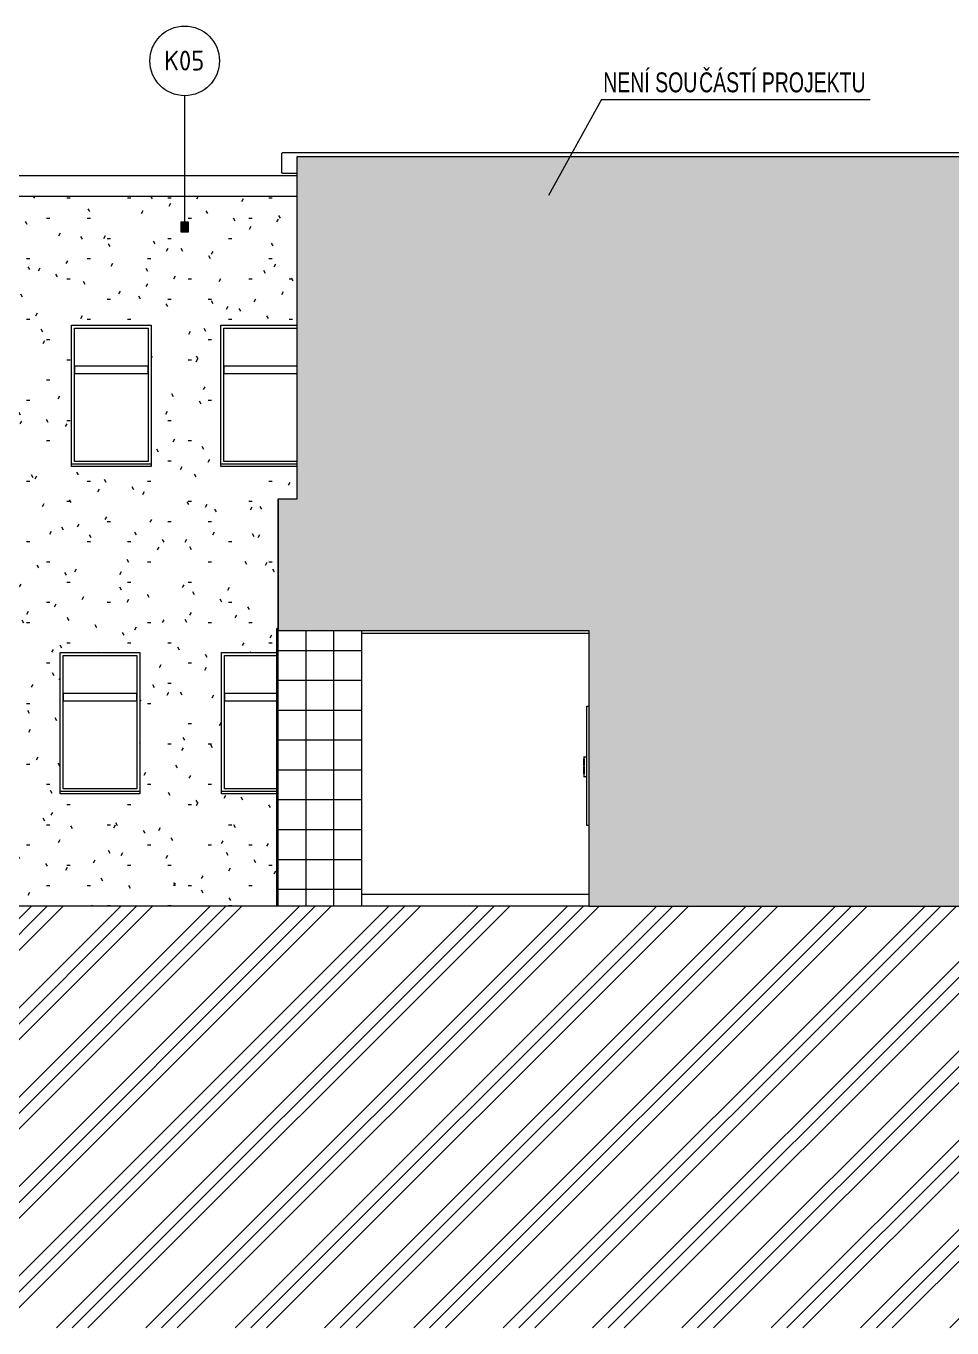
# Model space of a CAD drawing. Header units: millimetres. Extents: x -17526 to 472153, y -45352 to 20466.
# Drawn here: x 298934 to 308239, y -2010 to 11076 of the extents above; entities that cross this region are included whole.
import ezdxf

# ---------------------------------------------------------------- set-up
doc = ezdxf.new("R2010")
doc.units = ezdxf.units.MM
for name, color, linetype, lineweight in [('A-DETL', 90, 'Continuous', 9), ('A-DETL-GENF', 92, 'Continuous', 9), ('A-DETL-THIN', 151, 'Continuous', 9), ('A-FLOR', 192, 'Continuous', 9), ('A-GENM', 13, 'Continuous', 9), ('A-GLAZ', 151, 'Continuous', 9), ('A-GLAZ-CWMG', 51, 'Continuous', 9), ('A-ROOF-OTLN', 132, 'Continuous', 9), ('A-WALL', 113, 'Continuous', 9), ('A-WALL-PATT', 111, 'Continuous', 9), ('G-ANNO-TEXT', 231, 'Continuous', 9), ('M-EQPM', 50, 'Continuous', 9), ('M-EQPM-IDEN', 50, 'Continuous', 9), ('Q-SPCQ', 91, 'Continuous', 9), ('S-COLS', 52, 'Continuous', 9)]:
    doc.layers.add(name, color=color, linetype=linetype, lineweight=lineweight)
doc.styles.add('Arial_2', font='arial.ttf', dxfattribs={"width": 0.7, "height": 200})
doc.styles.add('ISOCPEUR', font='isocpeur.ttf', dxfattribs={"width": 0.9, "height": 200})
pattern_1 = [(0, (331041.9, 0), (812.8, 203.2), [33.528, -576.072, 33.528, -576.072, -3251.2]), (0, (331041.9, 0), (812.8, 203.2), [-1219.2, 33.528, -1185.672, 33.528, -576.072, -1422.4]), (0, (331041.9, 0), (812.8, 203.2), [-3048, 33.528, -372.872, 33.528, -982.472]), (120, (331346.7, 101.6), (-582.3764, 602.30545), [33.528, -576.072, 33.528, -576.072, -3251.2]), (120, (331346.7, 101.6), (-582.3764, 602.30545), [-1219.2, 33.528, -1185.672, 33.528, -576.072, -1422.4]), (120, (331346.7, 101.6), (-582.3764, 602.30545), [-3048, 33.528, -372.872, 33.528, -982.472]), (240, (331448.3, 508), (-230.4236, -805.50545), [33.528, -576.072, 33.528, -576.072, -3251.2]), (240, (331448.3, 508), (-230.4236, -805.50545), [-1219.2, 33.528, -1185.672, 33.528, -576.072, -1422.4]), (240, (331448.3, 508), (-230.4236, -805.50545), [-3048, 33.528, -372.872, 33.528, -982.472])]

# ---------------------------------------------------------------- blocks, each defined once
blk = doc.blocks.new('Betonový čtvercový sloup - 850 x 850-1550239-S-Nový')
at = {"layer": 'S-COLS'}
h = blk.add_hatch(dxfattribs=at)
h.set_pattern_fill('FP_122', color=256, style=0, pattern_type=2)
h.set_pattern_definition([(0, (-29771.58, 0), (0, 300), []), (90, (-29771.58, 0), (-280, 2e-14), [])])
h.paths.add_polyline_path([(-29562, 2230), (-28737, 2230), (-28737, 5000), (-29573, 5000), (-29573, 5020), (-29587, 5020), (-29587, 2230)])
for p, q in [((-29587, 2230), (-29587, 5020)), ((-29577, 5020), (-29587, 5020)), ((-28737, 5000), (-28737, 2230))]:
    blk.add_line(p, q, dxfattribs=at)
blk = doc.blocks.new('OKNO_1k_nadsvetlik - OKNO_1k_nadsvetlik_900 x 1500-1969459-S-Nový')
at = {"layer": 'A-GLAZ'}
for p, q in [((-30115, 3410), (-30115, 4750)), ((-30115, 4750), (-29587, 4750)), ((-30115, 4370), (-29587, 4370)), ((-30115, 4370), (-30115, 4290)), ((-29587, 4290), (-30115, 4290)), ((-29587, 3410), (-30115, 3410))]:
    blk.add_line(p, q, dxfattribs=at)
blk = doc.blocks.new('parapet_ext - parapet_ext-1802001-S-Nový')
at = {"layer": 'Q-SPCQ'}
for p, q in [((-30145, 3360), (-30145, 3382)), ((-29587, 3382), (-30145, 3382)), ((-29587, 3360), (-30145, 3360))]:
    blk.add_line(p, q, dxfattribs=at)
blk = doc.blocks.new('OKNO_1k_nadsvetlik - OKNO_1k_nadsvetlik_900 x 1500-V148-S-Nový')
at = {"layer": 'A-GLAZ'}
for p, q in [((-31735, 3410), (-31735, 4750)), ((-31735, 4750), (-30995, 4750)), ((-30995, 4750), (-30995, 3410)), ((-31735, 4370), (-30995, 4370)), ((-31735, 4370), (-31735, 4290)), ((-30995, 4290), (-30995, 4370)), ((-30995, 4290), (-31735, 4290)), ((-30995, 3410), (-31735, 3410))]:
    blk.add_line(p, q, dxfattribs=at)
blk = doc.blocks.new('parapet_ext - parapet_ext-V149-S-Nový')
at = {"layer": 'Q-SPCQ'}
for p, q in [((-31765, 3360), (-31765, 3382)), ((-30965, 3382), (-31765, 3382)), ((-30965, 3360), (-31765, 3360)), ((-30965, 3382), (-30965, 3360))]:
    blk.add_line(p, q, dxfattribs=at)
blk = doc.blocks.new('OKNO_1k_nadsvetlik - OKNO_1k_nadsvetlik_900 x 1500-1969499-S-Nový')
at = {"layer": 'A-GLAZ'}
for p, q in [((-30121, 6700), (-30121, 8040)), ((-30121, 8040), (-29388, 8040)), ((-30121, 7660), (-29388, 7660)), ((-30121, 7660), (-30121, 7580)), ((-29388, 7580), (-30121, 7580)), ((-29388, 6700), (-30121, 6700))]:
    blk.add_line(p, q, dxfattribs=at)
blk = doc.blocks.new('parapet_ext - parapet_ext-1802020-S-Nový')
at = {"layer": 'Q-SPCQ'}
for p, q in [((-30151, 6650), (-30151, 6672)), ((-29388, 6672), (-30151, 6672)), ((-29388, 6650), (-30151, 6650))]:
    blk.add_line(p, q, dxfattribs=at)
blk = doc.blocks.new('OKNO_1k_nadsvetlik - OKNO_1k_nadsvetlik_900 x 1500-V157-S-Nový')
at = {"layer": 'A-GLAZ'}
for p, q in [((-40184, 6700), (-40184, 8040)), ((-40184, 8040), (-39444, 8040)), ((-39444, 8040), (-39444, 6700)), ((-40184, 7660), (-39444, 7660)), ((-40184, 7660), (-40184, 7580)), ((-39444, 7580), (-39444, 7660)), ((-39444, 7580), (-40184, 7580)), ((-39444, 6700), (-40184, 6700))]:
    blk.add_line(p, q, dxfattribs=at)
blk = doc.blocks.new('parapet_ext - parapet_ext-V158-S-Nový')
at = {"layer": 'Q-SPCQ'}
for p, q in [((-40214, 6650), (-40214, 6672)), ((-39414, 6672), (-40214, 6672)), ((-39414, 6650), (-40214, 6650)), ((-39414, 6672), (-39414, 6650))]:
    blk.add_line(p, q, dxfattribs=at)
blk = doc.blocks.new('Rectangular Mullion - Rectangular Mullion-Loc wall 49 Bottom 120mm 02-2037200-S-Nový')
at = {"layer": 'A-GLAZ-CWMG'}
blk.add_line((-28737, 2350), (-26452, 2350), dxfattribs=at)
blk = doc.blocks.new('DPS_vetrání_nová - Typ 1-V180-S-Nový')
at = {"layer": 'M-EQPM', "color": 11}
for p, q in [((-39554, 9106), (-39554, 9006)), ((-39474, 9106), (-39554, 9106)), ((-39549, 9011), (-39549, 9101)), ((-39549, 9101), (-39479, 9101)), ((-39549, 9096), (-39479, 9096)), ((-39549, 9087), (-39479, 9087)), ((-39549, 9078), (-39479, 9078)), ((-39549, 9069), (-39479, 9069)), ((-39549, 9060), (-39479, 9060)), ((-39549, 9052), (-39479, 9052)), ((-39549, 9043), (-39479, 9043)), ((-39549, 9034), (-39479, 9034)), ((-39479, 9101), (-39479, 9011)), ((-39474, 9006), (-39474, 9106)), ((-39554, 9006), (-39474, 9006)), ((-39549, 9025), (-39479, 9025)), ((-39549, 9016), (-39479, 9016)), ((-39479, 9011), (-39549, 9011))]:
    blk.add_line(p, q, dxfattribs=at)
blk = doc.blocks.new('Informační tabule - Informační tabule-1630104-S-Nový')
at = {"layer": 'A-GENM'}
for p, q in [((-26472, 3041), (-26472, 4241)), ((-26472, 4241), (-26452, 4241)), ((-26452, 3041), (-26472, 3041))]:
    blk.add_line(p, q, dxfattribs=at)
blk = doc.blocks.new('Nástěnný zvonek - Typ 1-1638298-S-Nový')
at = {"layer": 'A-GENM'}
for p, q in [((-26504, 3730), (-26504, 3709)), ((-26498, 3730), (-26504, 3730)), ((-26500, 3709), (-26504, 3709)), ((-26504, 3704), (-26504, 3699)), ((-26504, 3704), (-26500, 3704)), ((-26500, 3699), (-26504, 3699)), ((-26504, 3694), (-26504, 3689)), ((-26504, 3694), (-26500, 3694)), ((-26500, 3689), (-26504, 3689)), ((-26504, 3684), (-26504, 3679)), ((-26504, 3684), (-26500, 3684)), ((-26500, 3679), (-26504, 3679)), ((-26504, 3674), (-26504, 3669)), ((-26504, 3674), (-26500, 3674)), ((-26500, 3669), (-26504, 3669)), ((-26504, 3664), (-26504, 3659)), ((-26504, 3664), (-26500, 3664)), ((-26501, 3704), (-26501, 3709)), ((-26501, 3694), (-26501, 3699)), ((-26501, 3684), (-26501, 3689)), ((-26501, 3674), (-26501, 3679)), ((-26501, 3664), (-26501, 3669)), ((-26500, 3709), (-26500, 3704)), ((-26500, 3699), (-26500, 3694)), ((-26500, 3689), (-26500, 3684)), ((-26500, 3679), (-26500, 3674)), ((-26500, 3669), (-26500, 3664)), ((-26498, 3730), (-26472, 3730)), ((-26498, 3530), (-26498, 3730)), ((-26500, 3659), (-26504, 3659)), ((-26504, 3654), (-26504, 3649)), ((-26504, 3654), (-26500, 3654)), ((-26500, 3649), (-26504, 3649)), ((-26504, 3644), (-26504, 3629)), ((-26504, 3644), (-26500, 3644)), ((-26500, 3629), (-26504, 3629)), ((-26504, 3559), (-26504, 3530)), ((-26504, 3559), (-26500, 3559)), ((-26501, 3654), (-26501, 3659)), ((-26501, 3644), (-26501, 3649)), ((-26501, 3559), (-26501, 3629)), ((-26500, 3659), (-26500, 3654)), ((-26500, 3649), (-26500, 3644)), ((-26500, 3629), (-26500, 3559)), ((-26504, 3530), (-26498, 3530)), ((-26472, 3530), (-26498, 3530))]:
    blk.add_line(p, q, dxfattribs=at)
blk = doc.blocks.new('Popiska mechanické zařízení - Popiska okna_Bublina-1428144-S-Nový')
at = {"layer": 'M-EQPM-IDEN'}
blk.add_circle((-88390, 9136), 350, dxfattribs=at)

msp = doc.modelspace()

# ---------------------------------------------------------------- hatches: boundary and pattern name
at = {"layer": 'A-DETL-GENF'}
msp.add_hatch(color=9, dxfattribs=at).paths.add_polyline_path([(310002, 2230), (310108, 2230), (314195, 2588), (314589, 2518), (320530, 2518), (320630, 2418), (320630, 6320), (320455, 6320), (320455, 9760), (301654, 9760), (301654, 6320), (301469, 6320), (301469, 5000), (304590, 5000), (304590, 2230), (309777, 2230)])
h = msp.add_hatch(dxfattribs=at)
h.set_pattern_fill('FP_120', style=0, pattern_type=2)
h.set_pattern_definition([(45, (331041.9, 0), (-449.013, 449.013), []), (45, (331200.66, 0), (0, 898.0256), []), (45, (330883.16, 0), (0, 898.0256), [])])
h.paths.add_polyline_path([(243693, -2010), (334530, -2010), (334530, 2837), (331268, 2494), (324169, 2370), (324169, 2230), (320818, 2230), (320530, 2518), (314589, 2518), (314195, 2588), (310108, 2230), (298413, 2230), (298413, 2180), (282097, 2180), (282097, 1523), (277778, 1146), (277335, 890), (270891, 890), (270061, 846), (265693, 846), (265693, 1113), (246615, 988), (242950, 988), (234619, 789), (234619, 589), (232519, 589), (232519, -2010), (241895, -2010)])
at = {"layer": 'A-WALL-PATT'}
h = msp.add_hatch(dxfattribs=at)
h.set_pattern_fill('FP_116', color=11, style=0, pattern_type=2)
h.set_pattern_definition(pattern_1)
h.paths.add_polyline_path([(298413, 5120), (301465, 5120), (301465, 6320), (301654, 6320), (301654, 6650), (300891, 6650), (300891, 8070), (301654, 8070), (301654, 9366), (289320, 9366), (289320, 6230), (298452, 6229), (298454, 6227), (298455, 6224), (298454, 6029), (298452, 6026), (298448, 6026), (298413, 6026), (298413, 5204)])
h.paths.add_polyline_path([(291628, 6650), (290828, 6650), (290828, 8070), (291628, 8070), (291628, 6670)])
h.paths.add_polyline_path([(298538, 6650), (297871, 6650), (297871, 8070), (298671, 8070), (298671, 6650), (298665, 6650)])
h.paths.add_polyline_path([(299391, 6650), (299391, 8070), (300191, 8070), (300191, 6650), (299437, 6650)])
h.paths.add_polyline_path([(296740, 6650), (296357, 6650), (296357, 8070), (297157, 8070), (297157, 6650)])
h.paths.add_polyline_path([(295391, 6650), (294857, 6650), (294857, 8070), (295657, 8070), (295657, 6650)])
h.paths.add_polyline_path([(294094, 6650), (293357, 6650), (293357, 8070), (294157, 8070), (294157, 6650)])
h.paths.add_polyline_path([(297518, 9006), (297488, 9006), (297488, 9106), (297568, 9106), (297568, 9006), (297523, 9006)])
h.paths.add_polyline_path([(291506, 9006), (291488, 9006), (291488, 9106), (291568, 9106), (291568, 9006), (291507, 9006)])
h.paths.add_polyline_path([(300561, 9006), (300488, 9006), (300488, 9106), (300568, 9106), (300568, 9006), (300565, 9006)])
h.paths.add_polyline_path([(294506, 9006), (294488, 9006), (294488, 9106), (294568, 9106), (294568, 9006), (294507, 9006)])
h = msp.add_hatch(dxfattribs=at)
h.set_pattern_fill('FP_116', color=11, style=0, pattern_type=2)
h.set_pattern_definition(pattern_1)
h.paths.add_polyline_path([(299437, 2230), (301455, 2230), (301455, 3360), (300897, 3360), (300897, 4780), (301455, 4780), (301455, 5020), (301465, 5020), (301465, 5120), (298413, 5120), (298413, 2230), (299277, 2230)])
h.paths.add_polyline_path([(300049, 3360), (299277, 3360), (299277, 4780), (300077, 4780), (300077, 3360)])

# ---------------------------------------------------------------- linework, layer by layer
at = {"layer": 'A-DETL'}
for q in [(304184, 9374), (307417, 10336)]:
    msp.add_line((304717, 10336), q, dxfattribs=at)
at = {"layer": 'A-DETL-THIN'}
for p, q in [((320455, 9760), (301654, 9760)), ((301654, 9760), (301654, 6320)), ((301654, 6320), (301469, 6320)), ((301469, 6320), (301469, 5000)), ((301469, 5000), (304590, 5000)), ((304590, 5000), (304590, 2230)), ((301480, 2230), (298413, 2230)), ((304590, 2230), (301480, 2230)), ((304590, 2230), (310108, 2230))]:
    msp.add_line(p, q, dxfattribs=at)
at = {"layer": 'A-FLOR'}
msp.add_line((304590, 4970), (302305, 4970), dxfattribs=at)
at = {"layer": 'A-ROOF-OTLN'}
for p, q in [((301504, 9602), (301504, 9794)), ((320221, 9800), (301510, 9800)), ((301510, 9596), (301654, 9596))]:
    msp.add_line(p, q, dxfattribs=at)
at = {"layer": 'A-ROOF-OTLN', "color": 11}
for p, q in [((301654, 9570), (289284, 9570)), ((289284, 9366), (301654, 9366))]:
    msp.add_line(p, q, dxfattribs=at)
at = {"layer": 'A-ROOF-OTLN'}
for points, knots in [([(301504, 9794), (301504, 9794), (301504, 9795), (301504, 9796), (301504, 9797), (301505, 9797), (301505, 9798), (301505, 9798), (301506, 9799), (301506, 9799), (301507, 9799), (301507, 9799), (301508, 9800), (301508, 9800), (301508, 9800), (301509, 9800), (301509, 9800), (301509, 9800), (301510, 9800)], [0, 0, 0, 0, 0.125, 0.1875, 0.25, 0.3125, 0.34375, 0.375, 0.4375, 0.5, 0.53125, 0.5625, 0.59375, 0.625, 0.65625, 0.6875, 0.71875, 0.75, 0.75, 0.75, 0.75]), ([(301510, 9596), (301509, 9596), (301509, 9596), (301509, 9596), (301508, 9596), (301508, 9596), (301508, 9596), (301507, 9596), (301507, 9596), (301507, 9596), (301506, 9597), (301506, 9597), (301505, 9597), (301505, 9598), (301505, 9598), (301504, 9599), (301504, 9599), (301504, 9600), (301504, 9601), (301504, 9602)], [0.3333333, 0.3333333, 0.3333333, 0.3333333, 0.3611111, 0.3888889, 0.4166667, 0.4444444, 0.4722222, 0.5, 0.5277778, 0.5555556, 0.5833333, 0.6111111, 0.6666667, 0.6944444, 0.7222222, 0.7777778, 0.8333333, 0.8888889, 1, 1, 1, 1])]:
    msp.add_open_spline(points, degree=3, knots=knots, dxfattribs=at)
at = {"layer": 'A-WALL', "color": 11}
for p, q in [((299391, 6672), (299391, 8070)), ((299391, 8070), (300191, 8070)), ((300191, 8070), (300191, 6672)), ((300891, 6672), (300891, 8070)), ((300891, 8070), (301654, 8070)), ((299277, 3382), (299277, 4780)), ((299277, 4780), (300077, 4780)), ((300077, 4780), (300077, 3382)), ((300897, 3382), (300897, 4780)), ((300897, 4780), (301455, 4780))]:
    msp.add_line(p, q, dxfattribs=at)
at = {"layer": 'A-WALL'}
for p, q in [((301469, 6320), (301465, 6320)), ((301465, 6320), (301465, 5020)), ((301465, 5020), (301469, 5020))]:
    msp.add_line(p, q, dxfattribs=at)
at = {"layer": 'M-EQPM-IDEN'}
msp.add_line((300528, 9106), (300528, 10376), dxfattribs=at)

# ---------------------------------------------------------------- block references
at = {"layer": 'A-GENM'}
for name in ['Informační tabule - Informační tabule-1630104-S-Nový', 'Nástěnný zvonek - Typ 1-1638298-S-Nový']:
    msp.add_blockref(name, (331042, 0), dxfattribs=at)
at = {"layer": 'A-GLAZ'}
for name, p in [('OKNO_1k_nadsvetlik - OKNO_1k_nadsvetlik_900 x 1500-V157-S-Nový', (339604, 0)), ('OKNO_1k_nadsvetlik - OKNO_1k_nadsvetlik_900 x 1500-1969499-S-Nový', (331042, 0)), ('OKNO_1k_nadsvetlik - OKNO_1k_nadsvetlik_900 x 1500-V148-S-Nový', (331042, 0)), ('OKNO_1k_nadsvetlik - OKNO_1k_nadsvetlik_900 x 1500-1969459-S-Nový', (331042, 0))]:
    msp.add_blockref(name, p, dxfattribs=at)
at = {"layer": 'A-GLAZ-CWMG'}
msp.add_blockref('Rectangular Mullion - Rectangular Mullion-Loc wall 49 Bottom 120mm 02-2037200-S-Nový', (331042, 0), dxfattribs=at)
at = {"layer": 'M-EQPM', "color": 11}
msp.add_blockref('DPS_vetrání_nová - Typ 1-V180-S-Nový', (340042, 0), dxfattribs=at)
at = {"layer": 'M-EQPM-IDEN'}
msp.add_blockref('Popiska mechanické zařízení - Popiska okna_Bublina-1428144-S-Nový', (388918, 1590), dxfattribs=at)
at = {"layer": 'Q-SPCQ'}
for name, p in [('parapet_ext - parapet_ext-V158-S-Nový', (339604, 0)), ('parapet_ext - parapet_ext-1802020-S-Nový', (331042, 0)), ('parapet_ext - parapet_ext-V149-S-Nový', (331042, 0)), ('parapet_ext - parapet_ext-1802001-S-Nový', (331042, 0))]:
    msp.add_blockref(name, p, dxfattribs=at)
at = {"layer": 'S-COLS'}
msp.add_blockref('Betonový čtvercový sloup - 850 x 850-1550239-S-Nový', (331042, 0), dxfattribs=at)

# ---------------------------------------------------------------- texts
at = {"layer": 'G-ANNO-TEXT', "color": 7, "lineweight": 25, "char_height": 200, "attachment_point": 1, "style": 'Arial_2'}
for s, insert, width in [('NENÍ SOU', (304735, 10610), 1167.26), ('ČÁSTÍ PROJEKTU', (305698, 10610), 2070.76)]:
    msp.add_mtext(s, dxfattribs=dict(at, insert=insert, width=width))
at = {"layer": 'M-EQPM-IDEN', "insert": (300322, 10829), "char_height": 200, "width": 497.85, "attachment_point": 1, "style": 'ISOCPEUR'}
msp.add_mtext('K05', dxfattribs=at)

doc.saveas('drawing.dxf')
